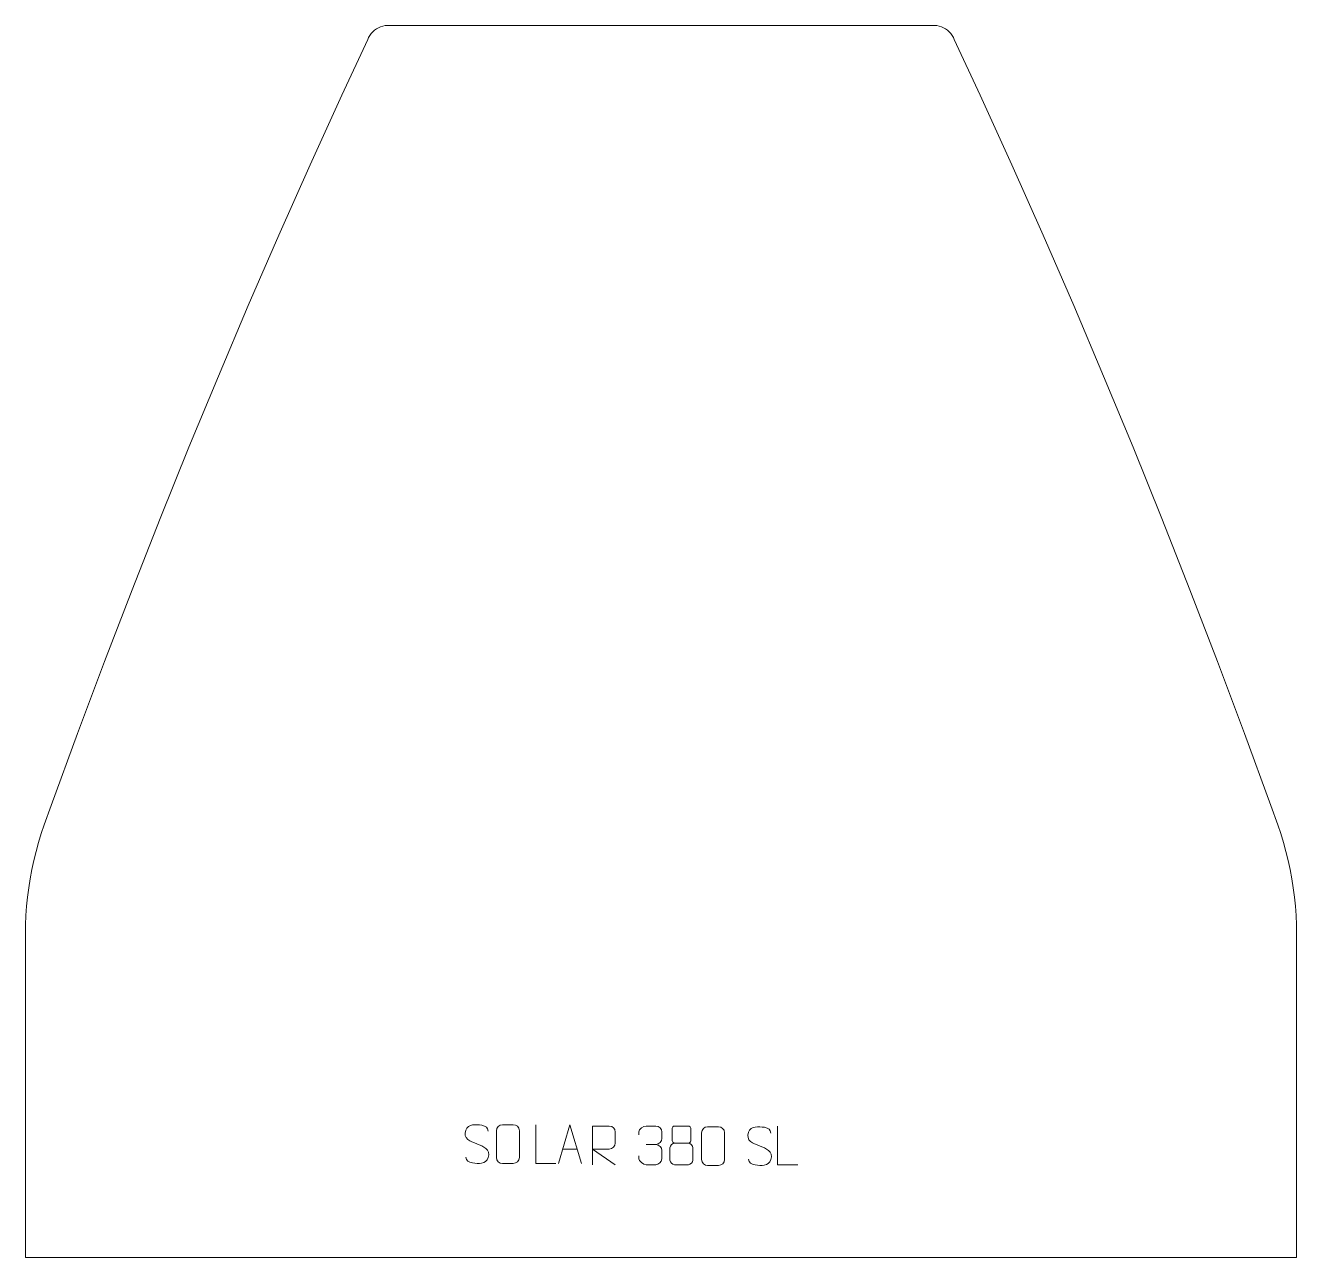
# Model space of a CAD drawing. Header units: millimetres. Extents: x -414 to 406, y 674 to 1469.
import ezdxf

# ---------------------------------------------------------------- set-up
doc = ezdxf.new("R2010")
doc.units = ezdxf.units.MM
doc.header["$MEASUREMENT"] = 0
doc.layers.add('layer 1', color=7, linetype='Continuous')

msp = doc.modelspace()

# ---------------------------------------------------------------- linework, layer by layer
at = {"layer": 'layer 1', "color": 242, "lineweight": 9}
msp.add_open_spline([(201.9177, 1423.8207), (201.9177, 1423.8207), (222.4143, 1378.718), (222.4143, 1378.718), (222.4143, 1378.718), (222.4143, 1378.718), (242.526, 1333.4427), (242.526, 1333.4427), (242.526, 1333.4427), (242.526, 1333.4427), (262.2542, 1287.9977), (262.2542, 1287.9977), (262.2542, 1287.9977), (262.2542, 1287.9977), (281.5941, 1242.3888), (281.5941, 1242.3888), (281.5941, 1242.3888), (281.5941, 1242.3888), (300.5471, 1196.6143), (300.5471, 1196.6143), (300.5471, 1196.6143), (300.5471, 1196.6143), (319.1099, 1150.6837), (319.1099, 1150.6837), (319.1099, 1150.6837), (319.1099, 1150.6837), (337.2824, 1104.5943), (337.2824, 1104.5943), (337.2824, 1104.5943), (337.2824, 1104.5943), (355.0633, 1058.3531), (355.0633, 1058.3531), (355.0633, 1058.3531), (355.0633, 1058.3531), (372.4505, 1011.9639), (372.4505, 1011.9639), (372.4505, 1011.9639), (372.4505, 1011.9639), (389.4423, 965.4263), (389.4423, 965.4263), (389.4423, 965.4263), (389.4423, 965.4263), (393.8793, 952.9493), (393.8793, 952.9493), (393.8793, 952.9493), (393.8793, 952.9493), (395.8044, 947.2774), (395.8044, 947.2774), (395.8044, 947.2774), (395.8044, 947.2774), (397.5696, 941.5528), (397.5696, 941.5528), (397.5696, 941.5528), (397.5696, 941.5528), (399.1697, 935.7785), (399.1697, 935.7785), (399.1697, 935.7785), (399.1697, 935.7785), (400.6041, 929.9635), (400.6041, 929.9635), (400.6041, 929.9635), (400.6041, 929.9635), (401.8733, 924.1076), (401.8733, 924.1076), (401.8733, 924.1076), (401.8733, 924.1076), (402.9759, 918.2193), (402.9759, 918.2193), (402.9759, 918.2193), (402.9759, 918.2193), (403.9095, 912.302), (403.9095, 912.302), (403.9095, 912.302), (403.9095, 912.302), (404.676, 906.361), (404.676, 906.361), (404.676, 906.361), (404.676, 906.361), (405.2724, 900.3993), (405.2724, 900.3993), (405.2724, 900.3993), (405.2724, 900.3993), (405.6984, 894.424), (405.6984, 894.424), (405.6984, 894.424), (405.6984, 894.424), (405.9524, 888.4386), (405.9524, 888.4386), (405.9524, 888.4386), (405.9524, 888.4386), (406.0394, 882.4479), (406.0394, 882.4479), (406.0394, 882.4479), (406.0394, 882.4479), (406.0394, 673.7482), (406.0394, 673.7482), (406.0394, 673.7482), (406.0394, 673.7482), (-413.9622, 673.7482), (-413.9622, 673.7482), (-413.9622, 673.7482), (-413.9622, 673.7482), (-413.9622, 882.4479), (-413.9622, 882.4479), (-413.9622, 882.4479), (-413.9622, 882.4479), (-413.8767, 888.4386), (-413.8767, 888.4386), (-413.8767, 888.4386), (-413.8767, 888.4386), (-413.6212, 894.424), (-413.6212, 894.424), (-413.6212, 894.424), (-413.6212, 894.424), (-413.1952, 900.3993), (-413.1952, 900.3993), (-413.1952, 900.3993), (-413.1952, 900.3993), (-412.5992, 906.361), (-412.5992, 906.361), (-412.5992, 906.361), (-412.5992, 906.361), (-411.8342, 912.302), (-411.8342, 912.302), (-411.8342, 912.302), (-411.8342, 912.302), (-410.8987, 918.2193), (-410.8987, 918.2193), (-410.8987, 918.2193), (-410.8987, 918.2193), (-409.798, 924.1076), (-409.798, 924.1076), (-409.798, 924.1076), (-409.798, 924.1076), (-408.5288, 929.9635), (-408.5288, 929.9635), (-408.5288, 929.9635), (-408.5288, 929.9635), (-407.0925, 935.7785), (-407.0925, 935.7785), (-407.0925, 935.7785), (-407.0925, 935.7785), (-405.4924, 941.5528), (-405.4924, 941.5528), (-405.4924, 941.5528), (-405.4924, 941.5528), (-403.7272, 947.2774), (-403.7272, 947.2774), (-403.7272, 947.2774), (-403.7272, 947.2774), (-401.8021, 952.9493), (-401.8021, 952.9493), (-401.8021, 952.9493), (-401.8021, 952.9493), (-397.3655, 965.4263), (-397.3655, 965.4263), (-397.3655, 965.4263), (-397.3655, 965.4263), (-380.3733, 1011.9639), (-380.3733, 1011.9639), (-380.3733, 1011.9639), (-380.3733, 1011.9639), (-362.9861, 1058.3531), (-362.9861, 1058.3531), (-362.9861, 1058.3531), (-362.9861, 1058.3531), (-345.2052, 1104.5943), (-345.2052, 1104.5943), (-345.2052, 1104.5943), (-345.2052, 1104.5943), (-327.0346, 1150.6837), (-327.0346, 1150.6837), (-327.0346, 1150.6837), (-327.0346, 1150.6837), (-308.4699, 1196.6143), (-308.4699, 1196.6143), (-308.4699, 1196.6143), (-308.4699, 1196.6143), (-289.5183, 1242.3888), (-289.5183, 1242.3888), (-289.5183, 1242.3888), (-289.5183, 1242.3888), (-270.177, 1287.9977), (-270.177, 1287.9977), (-270.177, 1287.9977), (-270.177, 1287.9977), (-250.4488, 1333.4427), (-250.4488, 1333.4427), (-250.4488, 1333.4427), (-250.4488, 1333.4427), (-230.3371, 1378.718), (-230.3371, 1378.718), (-230.3371, 1378.718), (-230.3371, 1378.718), (-209.8405, 1423.8207), (-209.8405, 1423.8207), (-209.8405, 1423.8207), (-209.8405, 1423.8207), (-193.1758, 1459.679), (-193.1758, 1459.679), (-193.1758, 1459.679), (-193.1758, 1459.679), (-192.5417, 1461.0366), (-192.5417, 1461.0366), (-192.5417, 1461.0366), (-192.5417, 1461.0366), (-191.7733, 1462.3213), (-191.7733, 1462.3213), (-191.7733, 1462.3213), (-191.7733, 1462.3213), (-190.8754, 1463.521), (-190.8754, 1463.521), (-190.8754, 1463.521), (-190.8754, 1463.521), (-189.8583, 1464.6217), (-189.8583, 1464.6217), (-189.8583, 1464.6217), (-189.8583, 1464.6217), (-188.7354, 1465.6117), (-188.7354, 1465.6117), (-188.7354, 1465.6117), (-188.7354, 1465.6117), (-187.5154, 1466.4806), (-187.5154, 1466.4806), (-187.5154, 1466.4806), (-187.5154, 1466.4806), (-186.2124, 1467.2199), (-186.2124, 1467.2199), (-186.2124, 1467.2199), (-186.2124, 1467.2199), (-184.8408, 1467.8232), (-184.8408, 1467.8232), (-184.8408, 1467.8232), (-184.8408, 1467.8232), (-183.4146, 1468.2796), (-183.4146, 1468.2796), (-183.4146, 1468.2796), (-183.4146, 1468.2796), (-181.9493, 1468.5897), (-181.9493, 1468.5897), (-181.9493, 1468.5897), (-181.9493, 1468.5897), (-180.4584, 1468.7447), (-180.4584, 1468.7447), (-180.4584, 1468.7447), (-180.4584, 1468.7447), (172.5356, 1468.7447), (172.5356, 1468.7447), (172.5356, 1468.7447), (172.5356, 1468.7447), (174.0265, 1468.5897), (174.0265, 1468.5897), (174.0265, 1468.5897), (174.0265, 1468.5897), (175.4918, 1468.2796), (175.4918, 1468.2796), (175.4918, 1468.2796), (175.4918, 1468.2796), (176.918, 1467.8232), (176.918, 1467.8232), (176.918, 1467.8232), (176.918, 1467.8232), (178.2891, 1467.2199), (178.2891, 1467.2199), (178.2891, 1467.2199), (178.2891, 1467.2199), (179.5912, 1466.4806), (179.5912, 1466.4806), (179.5912, 1466.4806), (179.5912, 1466.4806), (180.8126, 1465.6117), (180.8126, 1465.6117), (180.8126, 1465.6117), (180.8126, 1465.6117), (181.9355, 1464.6217), (181.9355, 1464.6217), (181.9355, 1464.6217), (181.9355, 1464.6217), (182.9507, 1463.521), (182.9507, 1463.521), (182.9507, 1463.521), (182.9507, 1463.521), (183.849, 1462.3213), (183.849, 1462.3213), (183.849, 1462.3213), (183.849, 1462.3213), (184.6189, 1461.0366), (184.6189, 1461.0366), (184.6189, 1461.0366), (184.6189, 1461.0366), (185.2525, 1459.679), (185.2525, 1459.679), (185.2525, 1459.679), (185.2525, 1459.679), (201.9177, 1423.8207), (201.9177, 1423.8207)], degree=3, knots=[0, 0, 0, 0, 0.01333333, 0.01333333, 0.01333333, 0.01333333, 0.02666667, 0.02666667, 0.02666667, 0.02666667, 0.04, 0.04, 0.04, 0.04, 0.05333333, 0.05333333, 0.05333333, 0.05333333, 0.06666667, 0.06666667, 0.06666667, 0.06666667, 0.08, 0.08, 0.08, 0.08, 0.09333333, 0.09333333, 0.09333333, 0.09333333, 0.10666667, 0.10666667, 0.10666667, 0.10666667, 0.12, 0.12, 0.12, 0.12, 0.13333333, 0.13333333, 0.13333333, 0.13333333, 0.14666667, 0.14666667, 0.14666667, 0.14666667, 0.16, 0.16, 0.16, 0.16, 0.17333333, 0.17333333, 0.17333333, 0.17333333, 0.18666667, 0.18666667, 0.18666667, 0.18666667, 0.2, 0.2, 0.2, 0.2, 0.21333333, 0.21333333, 0.21333333, 0.21333333, 0.22666667, 0.22666667, 0.22666667, 0.22666667, 0.24, 0.24, 0.24, 0.24, 0.25333333, 0.25333333, 0.25333333, 0.25333333, 0.26666667, 0.26666667, 0.26666667, 0.26666667, 0.28, 0.28, 0.28, 0.28, 0.29333333, 0.29333333, 0.29333333, 0.29333333, 0.30666667, 0.30666667, 0.30666667, 0.30666667, 0.32, 0.32, 0.32, 0.32, 0.33333333, 0.33333333, 0.33333333, 0.33333333, 0.34666667, 0.34666667, 0.34666667, 0.34666667, 0.36, 0.36, 0.36, 0.36, 0.37333333, 0.37333333, 0.37333333, 0.37333333, 0.38666667, 0.38666667, 0.38666667, 0.38666667, 0.4, 0.4, 0.4, 0.4, 0.41333333, 0.41333333, 0.41333333, 0.41333333, 0.42666667, 0.42666667, 0.42666667, 0.42666667, 0.44, 0.44, 0.44, 0.44, 0.45333333, 0.45333333, 0.45333333, 0.45333333, 0.46666667, 0.46666667, 0.46666667, 0.46666667, 0.48, 0.48, 0.48, 0.48, 0.49333333, 0.49333333, 0.49333333, 0.49333333, 0.50666667, 0.50666667, 0.50666667, 0.50666667, 0.52, 0.52, 0.52, 0.52, 0.53333333, 0.53333333, 0.53333333, 0.53333333, 0.54666667, 0.54666667, 0.54666667, 0.54666667, 0.56, 0.56, 0.56, 0.56, 0.57333333, 0.57333333, 0.57333333, 0.57333333, 0.58666667, 0.58666667, 0.58666667, 0.58666667, 0.6, 0.6, 0.6, 0.6, 0.61333333, 0.61333333, 0.61333333, 0.61333333, 0.62666667, 0.62666667, 0.62666667, 0.62666667, 0.64, 0.64, 0.64, 0.64, 0.65333333, 0.65333333, 0.65333333, 0.65333333, 0.66666667, 0.66666667, 0.66666667, 0.66666667, 0.68, 0.68, 0.68, 0.68, 0.69333333, 0.69333333, 0.69333333, 0.69333333, 0.70666667, 0.70666667, 0.70666667, 0.70666667, 0.72, 0.72, 0.72, 0.72, 0.73333333, 0.73333333, 0.73333333, 0.73333333, 0.74666667, 0.74666667, 0.74666667, 0.74666667, 0.76, 0.76, 0.76, 0.76, 0.77333333, 0.77333333, 0.77333333, 0.77333333, 0.78666667, 0.78666667, 0.78666667, 0.78666667, 0.8, 0.8, 0.8, 0.8, 0.81333333, 0.81333333, 0.81333333, 0.81333333, 0.82666667, 0.82666667, 0.82666667, 0.82666667, 0.84, 0.84, 0.84, 0.84, 0.85333333, 0.85333333, 0.85333333, 0.85333333, 0.86666667, 0.86666667, 0.86666667, 0.86666667, 0.88, 0.88, 0.88, 0.88, 0.89333333, 0.89333333, 0.89333333, 0.89333333, 0.90666667, 0.90666667, 0.90666667, 0.90666667, 0.92, 0.92, 0.92, 0.92, 0.93333333, 0.93333333, 0.93333333, 0.93333333, 0.94666667, 0.94666667, 0.94666667, 0.94666667, 0.96, 0.96, 0.96, 0.96, 0.97333333, 0.97333333, 0.97333333, 0.97333333, 1, 1, 1, 1], dxfattribs=at)
at = {"layer": 'layer 1', "color": 250, "lineweight": 9}
for points, knots in [([(-122.7123, 747.1512), (-126.9606, 748.6216), (-131.8687, 750.4174), (-129.8636, 755.9377), (-129.8636, 755.9377), (-128.3601, 760.0776), (-123.1465, 759.6891), (-119.5429, 759.088), (-119.5429, 759.088), (-116.6823, 758.6108), (-115.8176, 757.3976), (-115.507, 755.3135)], [0, 0, 0, 0, 0.25, 0.25, 0.25, 0.25, 0.5, 0.5, 0.5, 0.5, 1, 1, 1, 1]), ([(-106.2373, 759.4538), (-103.9116, 759.4538), (-101.5855, 759.4538), (-99.2594, 759.4538), (-99.2594, 759.4538), (-97.3128, 759.4894), (-95.3214, 757.9978), (-95.2947, 755.5602), (-95.2947, 755.5602), (-95.2951, 749.8133), (-95.2951, 744.066), (-95.2947, 738.3183), (-95.2947, 738.3183), (-95.4345, 735.9949), (-97.1117, 734.5153), (-99.2594, 734.5045), (-99.2594, 734.5045), (-101.5913, 734.5049), (-103.9232, 734.5049), (-106.2547, 734.5045), (-106.2547, 734.5045), (-108.1797, 734.3991), (-110.1518, 736.2836), (-110.1406, 738.3009), (-110.1406, 738.3009), (-110.1403, 744.071), (-110.1403, 749.8407), (-110.1406, 755.61), (-110.1406, 755.61), (-110.1364, 757.7481), (-108.3897, 759.4673), (-106.2373, 759.4538)], [0, 0, 0, 0, 0.11111111, 0.11111111, 0.11111111, 0.11111111, 0.22222222, 0.22222222, 0.22222222, 0.22222222, 0.33333333, 0.33333333, 0.33333333, 0.33333333, 0.44444444, 0.44444444, 0.44444444, 0.44444444, 0.55555556, 0.55555556, 0.55555556, 0.55555556, 0.66666667, 0.66666667, 0.66666667, 0.66666667, 0.77777778, 0.77777778, 0.77777778, 0.77777778, 1, 1, 1, 1]), ([(-71.7686, 734.5005), (-71.7686, 734.5005), (-84.7177, 734.5005), (-84.7177, 734.5005), (-84.7177, 734.5005), (-84.7177, 734.5005), (-84.7177, 759.4541), (-84.7177, 759.4541)], [0, 0, 0, 0, 0.33333333, 0.33333333, 0.33333333, 0.33333333, 1, 1, 1, 1]), ([(-70.1882, 734.5006), (-70.1882, 734.5006), (-62.8172, 759.4541), (-62.8172, 759.4541), (-62.8172, 759.4541), (-62.8172, 759.4541), (-55.2473, 734.5006), (-55.2473, 734.5006)], [0, 0, 0, 0, 0.33333333, 0.33333333, 0.33333333, 0.33333333, 1, 1, 1, 1]), ([(-48.1355, 733.6579), (-48.1355, 733.6579), (-48.1355, 758.6114), (-48.1355, 758.6114), (-48.1355, 758.6114), (-44.5407, 758.6114), (-40.9452, 758.6114), (-37.35, 758.6114), (-37.35, 758.6114), (-35.0247, 758.5737), (-33.4674, 757.0837), (-33.4715, 754.7173), (-33.4715, 754.7173), (-33.4719, 752.6818), (-33.4719, 749.6224), (-33.4715, 747.5864), (-33.4715, 747.5864), (-33.478, 745.7109), (-35.2903, 743.7691), (-37.2998, 743.75), (-37.2998, 743.75), (-37.2998, 743.75), (-48.1355, 743.75), (-48.1355, 743.75), (-48.1355, 743.75), (-48.1355, 743.75), (-33.4808, 733.6579), (-33.4808, 733.6579)], [0, 0, 0, 0, 0.125, 0.125, 0.125, 0.125, 0.25, 0.25, 0.25, 0.25, 0.375, 0.375, 0.375, 0.375, 0.5, 0.5, 0.5, 0.5, 0.625, 0.625, 0.625, 0.625, 0.75, 0.75, 0.75, 0.75, 1, 1, 1, 1]), ([(-18.168, 752.9271), (-18.168, 752.9271), (-18.168, 754.7843), (-18.168, 754.7843), (-18.168, 754.7843), (-18.1823, 756.5262), (-15.5178, 758.6443), (-13.4587, 758.6216), (-13.4587, 758.6216), (-11.3946, 758.6216), (-9.3306, 758.6216), (-7.2669, 758.6216), (-7.2669, 758.6216), (-5.0724, 758.6304), (-3.4741, 756.7836), (-3.4297, 754.8715), (-3.4297, 754.8715), (-3.4301, 753.4364), (-3.4301, 752.0013), (-3.4297, 750.5658), (-3.4297, 750.5658), (-3.4783, 748.9123), (-5.0809, 746.6823), (-7.2792, 746.6923), (-7.2792, 746.6923), (-5.0755, 746.6811), (-3.4675, 744.8779), (-3.4135, 742.8184), (-3.4135, 742.8184), (-3.4139, 741.0337), (-3.4139, 739.249), (-3.4135, 737.4639), (-3.4135, 737.4639), (-3.4034, 735.4025), (-5.4583, 733.6394), (-7.2792, 733.6475), (-7.2792, 733.6475), (-9.3445, 733.6478), (-11.4097, 733.6478), (-13.4753, 733.6475), (-13.4753, 733.6475), (-15.6439, 733.659), (-18.1749, 736.0592), (-18.1935, 737.521), (-18.1935, 737.521), (-18.1935, 737.521), (-18.1935, 739.4296), (-18.1935, 739.4296)], [0, 0, 0, 0, 0.07692308, 0.07692308, 0.07692308, 0.07692308, 0.15384615, 0.15384615, 0.15384615, 0.15384615, 0.23076923, 0.23076923, 0.23076923, 0.23076923, 0.30769231, 0.30769231, 0.30769231, 0.30769231, 0.38461538, 0.38461538, 0.38461538, 0.38461538, 0.46153846, 0.46153846, 0.46153846, 0.46153846, 0.53846154, 0.53846154, 0.53846154, 0.53846154, 0.61538462, 0.61538462, 0.61538462, 0.61538462, 0.69230769, 0.69230769, 0.69230769, 0.69230769, 0.76923077, 0.76923077, 0.76923077, 0.76923077, 0.84615385, 0.84615385, 0.84615385, 0.84615385, 1, 1, 1, 1]), ([(3.2431, 757.1455), (3.2431, 754.9325), (3.2431, 751.2502), (3.2431, 749.0369), (3.2431, 749.0369), (3.2581, 748.5295), (4.0655, 747.5981), (4.7656, 747.5993), (4.7656, 747.5993), (7.7355, 747.5995), (10.7057, 747.5146), (13.6761, 747.5143), (13.6761, 747.5143), (14.4732, 747.5185), (15.1939, 748.3088), (15.1913, 749.0295), (15.1913, 749.0295), (15.191, 751.2455), (15.191, 754.9302), (15.1913, 757.1455), (15.1913, 757.1455), (15.1728, 757.8563), (14.5614, 758.6167), (13.7275, 758.6093), (13.7275, 758.6093), (10.7104, 758.609), (7.6935, 758.609), (4.6769, 758.6093), (4.6769, 758.6093), (4.0505, 758.6169), (3.2264, 757.9059), (3.2431, 757.1455)], [0, 0, 0, 0, 0.11111111, 0.11111111, 0.11111111, 0.11111111, 0.22222222, 0.22222222, 0.22222222, 0.22222222, 0.33333333, 0.33333333, 0.33333333, 0.33333333, 0.44444444, 0.44444444, 0.44444444, 0.44444444, 0.55555556, 0.55555556, 0.55555556, 0.55555556, 0.66666667, 0.66666667, 0.66666667, 0.66666667, 0.77777778, 0.77777778, 0.77777778, 0.77777778, 1, 1, 1, 1]), ([(26.1203, 758.1584), (28.446, 758.1584), (30.7721, 758.1584), (33.0982, 758.1584), (33.0982, 758.1584), (35.0448, 758.194), (37.0362, 756.7024), (37.0629, 754.2648), (37.0629, 754.2648), (37.0625, 748.5179), (37.0625, 742.7706), (37.0629, 737.0229), (37.0629, 737.0229), (36.9231, 734.6995), (35.2459, 733.2199), (33.0982, 733.2091), (33.0982, 733.2091), (30.7663, 733.2095), (28.4344, 733.2095), (26.1029, 733.2091), (26.1029, 733.2091), (24.1779, 733.1037), (22.2058, 734.9882), (22.217, 737.0055), (22.217, 737.0055), (22.2173, 742.7756), (22.2173, 748.5453), (22.217, 754.3146), (22.217, 754.3146), (22.2212, 756.4527), (23.9679, 758.1719), (26.1203, 758.1584)], [0, 0, 0, 0, 0.11111111, 0.11111111, 0.11111111, 0.11111111, 0.22222222, 0.22222222, 0.22222222, 0.22222222, 0.33333333, 0.33333333, 0.33333333, 0.33333333, 0.44444444, 0.44444444, 0.44444444, 0.44444444, 0.55555556, 0.55555556, 0.55555556, 0.55555556, 0.66666667, 0.66666667, 0.66666667, 0.66666667, 0.77777778, 0.77777778, 0.77777778, 0.77777778, 1, 1, 1, 1]), ([(59.6453, 745.8558), (55.397, 747.3262), (50.4889, 749.122), (52.494, 754.6423), (52.494, 754.6423), (53.9975, 758.7822), (59.2111, 758.3937), (62.8147, 757.7926), (62.8147, 757.7926), (65.6753, 757.3154), (66.54, 756.1022), (66.8506, 754.0181)], [0, 0, 0, 0, 0.25, 0.25, 0.25, 0.25, 0.5, 0.5, 0.5, 0.5, 1, 1, 1, 1]), ([(84.2314, 733.5005), (84.2314, 733.5005), (71.2823, 733.5005), (71.2823, 733.5005), (71.2823, 733.5005), (71.2823, 733.5005), (71.2823, 758.4541), (71.2823, 758.4541)], [0, 0, 0, 0, 0.33333333, 0.33333333, 0.33333333, 0.33333333, 1, 1, 1, 1]), ([(-122.7123, 747.1511), (-118.6937, 745.5044), (-113.6642, 743.6161), (-115.4982, 738.2558), (-115.4982, 738.2558), (-116.958, 733.9894), (-121.8688, 734.2461), (-125.5949, 734.8008), (-125.5949, 734.8008), (-128.3449, 735.2106), (-129.5658, 736.4241), (-129.9438, 738.5363)], [0, 0, 0, 0, 0.25, 0.25, 0.25, 0.25, 0.5, 0.5, 0.5, 0.5, 1, 1, 1, 1]), ([(1.7843, 744.6273), (1.7843, 741.4565), (1.7843, 739.7544), (1.7843, 736.583), (1.7843, 736.583), (1.7758, 735.3611), (3.4737, 733.6684), (4.7263, 733.6599), (4.7263, 733.6599), (7.7094, 733.6602), (10.6927, 733.6602), (13.6761, 733.6599), (13.6761, 733.6599), (14.9994, 733.6716), (16.6198, 735.2932), (16.6087, 736.5924), (16.6087, 736.5924), (16.6084, 739.7606), (16.6084, 741.4594), (16.6087, 744.6273), (16.6087, 744.6273), (16.539, 746.0077), (14.9612, 747.5863), (13.6558, 747.5802), (13.6558, 747.5802), (10.6792, 747.5799), (7.7026, 747.5799), (4.7263, 747.5802), (4.7263, 747.5802), (3.6468, 747.5866), (1.8005, 746.0077), (1.7843, 744.6273)], [0, 0, 0, 0, 0.11111111, 0.11111111, 0.11111111, 0.11111111, 0.22222222, 0.22222222, 0.22222222, 0.22222222, 0.33333333, 0.33333333, 0.33333333, 0.33333333, 0.44444444, 0.44444444, 0.44444444, 0.44444444, 0.55555556, 0.55555556, 0.55555556, 0.55555556, 0.66666667, 0.66666667, 0.66666667, 0.66666667, 0.77777778, 0.77777778, 0.77777778, 0.77777778, 1, 1, 1, 1]), ([(59.6453, 745.8557), (63.6639, 744.209), (68.6934, 742.3207), (66.8594, 736.9604), (66.8594, 736.9604), (65.3996, 732.694), (60.4888, 732.9507), (56.7627, 733.5054), (56.7627, 733.5054), (54.0127, 733.9152), (52.7918, 735.1287), (52.4138, 737.2409)], [0, 0, 0, 0, 0.25, 0.25, 0.25, 0.25, 0.5, 0.5, 0.5, 0.5, 1, 1, 1, 1])]:
    msp.add_open_spline(points, degree=3, knots=knots, dxfattribs=at)
for points in [[(-13.4583, 746.6819), (-13.4583, 746.6819), (-7.2619, 746.6819), (-7.2619, 746.6819)], [(-67.4656, 743.75), (-67.4656, 743.75), (-57.9699, 743.75), (-57.9699, 743.75)]]:
    msp.add_open_spline(points, degree=3, dxfattribs=at)

doc.saveas('drawing.dxf')
